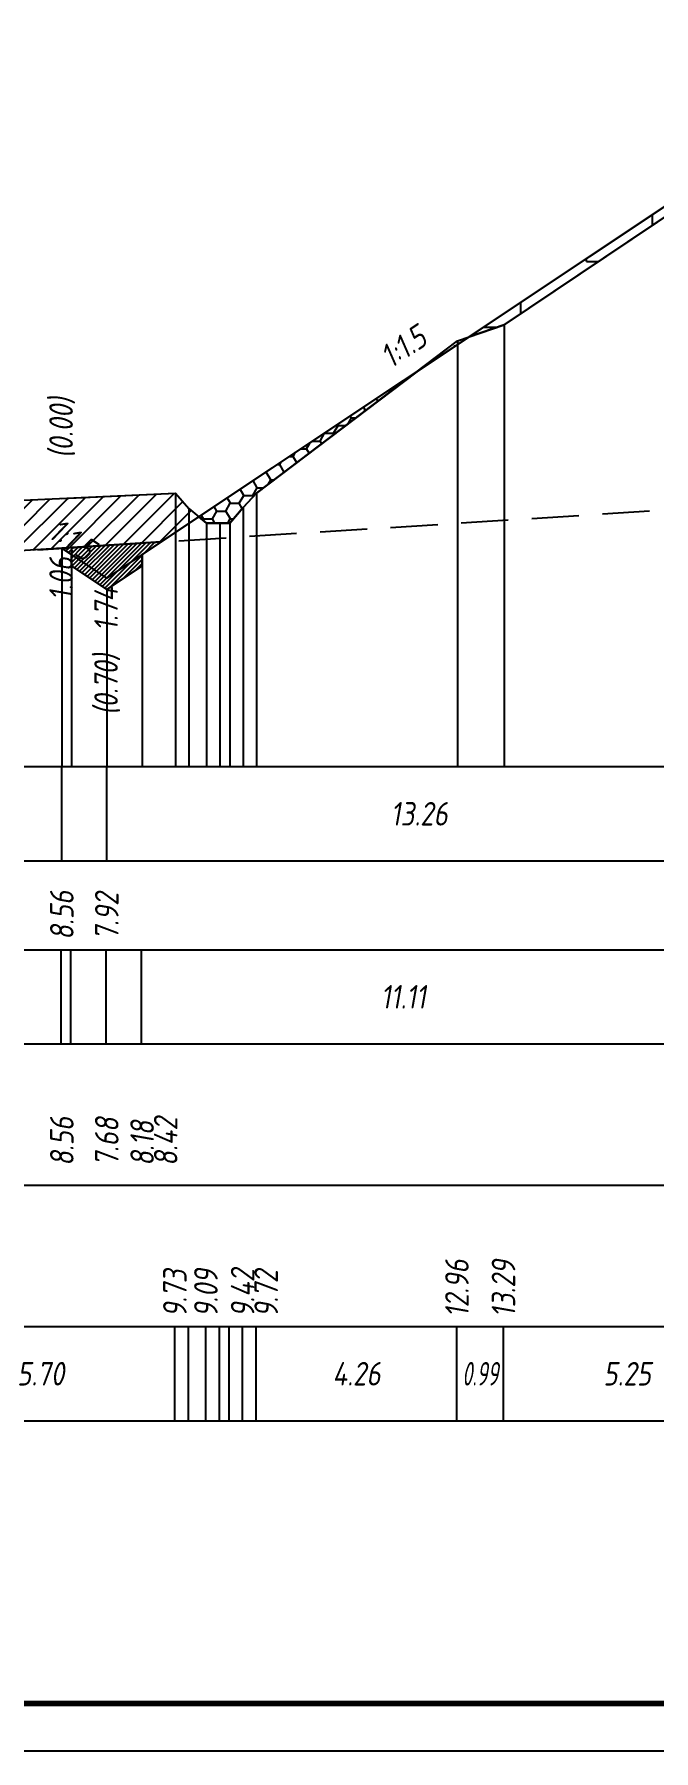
# Model space of a CAD drawing. Extents: x -717 to 1451, y -133302 to 233.
# Drawn here: x 102.1 to 167.8, y -104751.4 to -104569.3 of the extents above; entities that cross this region are included whole.
import ezdxf
from ezdxf.enums import TextEntityAlignment as Align

# ---------------------------------------------------------------- set-up
doc = ezdxf.new("R2010")
doc.units = 0
doc.linetypes.add('штриховая', pattern=[0.75, 0.5, -0.25])
for name, color, linetype in [('Интерполированный поперечник', 2, 'Continuous'), ('Код_510', 7, 'Continuous'), ('Код_514', 1, 'Continuous'), ('Код_516', 1, 'Continuous'), ('Контур_0', 7, 'Continuous'), ('Контур_508', 7, 'Continuous'), ('Контур_512', 7, 'Continuous'), ('Контур_513', 7, 'Continuous'), ('Контур_818', 7, 'Continuous'), ('Красный поперечник', 1, 'Continuous'), ('Объём_2650', 7, 'Continuous'), ('Объём_2661', 7, 'Continuous'), ('Объём_2663', 7, 'Continuous'), ('Объём_2666', 7, 'Continuous'), ('Рабочие отметки', 7, 'Continuous'), ('Рабочие отметки доп.', 7, 'Continuous'), ('Таблица', 7, 'Continuous'), ('Уклоны проезжей части', 7, 'Continuous'), ('Черный поперечник', 3, 'Continuous')]:
    doc.layers.add(name, color=color, linetype=linetype)
for name, color, linetype, true_color in [('Контур_2570', 7, 'Continuous', 0x80ff00), ('Контур_2583', 3, 'Continuous', 0x00ff00), ('Контур_2736', 4, 'Continuous', 0x00ffff), ('Контур_2737', 4, 'Continuous', 0x00ffff), ('Контур_2738', 4, 'Continuous', 0x00ffff), ('Контур_2739', 4, 'Continuous', 0x00ffff), ('Контур_2741', 4, 'Continuous', 0x00ffff), ('Контур_2742', 4, 'Continuous', 0x00ffff), ('Контур_2743', 4, 'Continuous', 0x00ffff), ('Контур_2744', 7, 'Continuous', 0xa4ffff), ('Контур_2745', 7, 'Continuous', 0xa4ffff), ('Контур_2747', 4, 'Continuous', 0x00ffff), ('Контур_2748', 4, 'Continuous', 0x00ffff), ('Контур_2749', 4, 'Continuous', 0x00ffff), ('Контур_2750', 4, 'Continuous', 0x00ffff), ('Контур_2751', 4, 'Continuous', 0x00ffff), ('Контур_2752', 4, 'Continuous', 0x00ffff), ('Контур_703', 4, 'Continuous', 0x00ffff), ('Контур_705', 4, 'Continuous', 0x00ffff), ('Контур_707', 4, 'Continuous', 0x00ffff), ('Контур_720', 131, 'Continuous', 0xaaffff), ('Объём_2583', 3, 'Continuous', 0x00ff00), ('Объём_2594', 3, 'Continuous', 0x00ff00), ('Объём_2600', 7, 'Continuous', 0x808000), ('Объём_2620', 2, 'Continuous', 0xffff00)]:
    doc.layers.add(name, color=color, linetype=linetype, true_color=true_color)
doc.styles.get("Standard").update_dxf_attribs({"font": 'txt', "height": 2.5})
doc.styles.add('М', font='romand.shx', dxfattribs={"width": 0.8, "oblique": 10, "height": 2.5})
doc.dimstyles.new('ISO-25', dxfattribs={"dimtxt": 2.5, "dimasz": 2.5, "dimexe": 1.25, "dimexo": 0.625, "dimtad": 1, "dimtxsty": 'Standard', "dimcen": 2.5, "dimadec": 0, "dimazin": 0, "dimtfac": 1, "dimtmove": 0, "dimatfit": 3, "dimfxl": 1, "dimarcsym": 0})
pattern_1 = [(0, (0, 0), (0, 6.985), [5.08, -1.905]), (90, (0, 0), (-6.985, 4e-16), [5.08, -1.905])]

# ---------------------------------------------------------------- blocks, each defined once
blk = doc.blocks.new('_Oblique')
at = {"color": 0, "linetype": 'ByBlock', "lineweight": -2}
blk.add_line((-0.5, -0.5), (0.5, 0.5), dxfattribs=at)
blk = doc.blocks.new('*D2123')
at = {"color": 0, "lineweight": -2, "transparency": 16777216}
for p, q in [((176.06, -104582.24), (176.06, -104557.39)), ((183.06, -104581.96), (183.06, -104557.39)), ((176.06, -104558.64), (165.66, -104558.64)), ((183.06, -104558.64), (176.06, -104558.64))]:
    blk.add_line(p, q, dxfattribs=at)
at = {"layer": 'Defpoints', "color": 0, "transparency": 16777216}
for p in [(183.06, -104558.64), (176.06, -104582.87), (183.06, -104582.59)]:
    blk.add_point(p, dxfattribs=at)
at = {"color": 0, "lineweight": -2, "transparency": 16777216, "rotation": 180}
blk.add_blockref('_Oblique', (176.06, -104558.64), dxfattribs=at)
at = {"color": 0, "lineweight": -2, "transparency": 16777216}
blk.add_blockref('_Oblique', (183.06, -104558.64), dxfattribs=at)
at = {"color": 0, "transparency": 16777216, "insert": (169.2, -104556.53), "char_height": 2.5, "width": 8.75, "attachment_point": 5, "style": 'М'}
blk.add_mtext('1,40', dxfattribs=at)
blk = doc.blocks.new('*D2128')
at = {"color": 0, "lineweight": -2, "transparency": 16777216}
for p, q in [((176.06, -104582.24), (176.06, -104553.39)), ((185.56, -104581.91), (185.56, -104553.39)), ((176.06, -104554.64), (166.27, -104554.64)), ((185.56, -104554.64), (176.06, -104554.64))]:
    blk.add_line(p, q, dxfattribs=at)
at = {"layer": 'Defpoints', "color": 0, "transparency": 16777216}
for p in [(185.56, -104554.64), (176.06, -104582.87), (185.56, -104582.54)]:
    blk.add_point(p, dxfattribs=at)
at = {"color": 0, "lineweight": -2, "transparency": 16777216, "rotation": 180}
blk.add_blockref('_Oblique', (176.06, -104554.64), dxfattribs=at)
at = {"color": 0, "lineweight": -2, "transparency": 16777216}
blk.add_blockref('_Oblique', (185.56, -104554.64), dxfattribs=at)
at = {"color": 0, "transparency": 16777216, "insert": (169.81, -104552.53), "char_height": 2.5, "width": 8.75, "attachment_point": 5, "style": 'М'}
blk.add_mtext('1,90', dxfattribs=at)

msp = doc.modelspace()

# ---------------------------------------------------------------- hatches: boundary and pattern name
at = {"transparency": 33554681}
h = msp.add_hatch(dxfattribs=at)
h.set_pattern_fill('ANGLE', color=256)
h.set_pattern_definition(pattern_1)
h.paths.add_polyline_path([(151.903, -104600.124), (148.197, -104601.381), (169.06, -104587.472), (170.821, -104587.42)])
h = msp.add_hatch(dxfattribs=at)
h.set_pattern_fill('ANGLE', color=256)
h.set_pattern_definition(pattern_1)
h.paths.add_polyline_path([(146.964, -104601.799), (148.197, -104601.381), (142.64, -104605.086)])
at = {"layer": 'Объём_2600'}
h = msp.add_hatch(dxfattribs=at)
h.set_pattern_fill('HONEY', color=5, scale=0.3)
h.paths.add_polyline_path([(121.777, -104621.159), (120.338, -104621.169), (119.536, -104620.488), (142.64, -104605.086), (125.661, -104617.99), (124.23, -104619.487), (122.814, -104621.147)])
h = msp.add_hatch(dxfattribs=at)
h.set_pattern_fill('ANSI31', color=6, scale=0.4)
h.paths.add_polyline_path([(119.536, -104620.488), (115.541, -104623.152), (80, -104625.408), (80, -104621.38), (83.741, -104620.443), (83.741, -104619.693), (85.338, -104619.502), (87.619, -104619.285), (88.57, -104619.295), (117.047, -104617.964), (118.486, -104619.598)])
at = {"layer": 'Объём_2620'}
h = msp.add_hatch(dxfattribs=at)
h.set_pattern_fill('ANSI31', color=2, scale=0.1)
h.paths.add_polyline_path([(115.541, -104623.152), (113.518, -104624.5), (113.518, -104625.702), (109.768, -104628.202), (106.018, -104625.702), (106.018, -104624.5), (105, -104623.821)])

# ---------------------------------------------------------------- linework, layer by layer
at = {"flags": 128}
msp.add_lwpolyline([(-30.054, -104751.421), (389.946, -104751.421), (389.946, -104454.421), (-30.054, -104454.421)], close=True, dxfattribs=at)
at = {"const_width": 0.6, "flags": 128}
msp.add_lwpolyline([(-10.054, -104746.421), (384.946, -104746.421), (384.946, -104459.421), (-10.054, -104459.421)], close=True, dxfattribs=at)
at = {"layer": 'Интерполированный поперечник', "linetype": 'штриховая', "ltscale": 10, "flags": 128}
msp.add_lwpolyline([(80, -104625.408), (335.165, -104609.206)], dxfattribs=at)
at = {"layer": 'Код_510'}
for p, q in [((116.993, -104716.421), (116.993, -104706.421)), ((118.432, -104716.421), (118.432, -104706.421)), ((120.284, -104716.421), (120.284, -104706.421)), ((121.722, -104716.421), (121.722, -104706.421)), ((122.76, -104716.421), (122.76, -104706.421)), ((124.176, -104716.421), (124.176, -104706.421)), ((125.606, -104716.421), (125.606, -104706.421)), ((146.91, -104716.421), (146.91, -104706.421)), ((151.848, -104716.421), (151.848, -104706.421))]:
    msp.add_line(p, q, dxfattribs=at)
at = {"layer": 'Код_514'}
for p, q in [((105, -104657), (105, -104647)), ((109.768, -104657), (109.768, -104647))]:
    msp.add_line(p, q, dxfattribs=at)
at = {"layer": 'Код_516'}
for p, q in [((104.946, -104676.421), (104.946, -104666.421)), ((105.964, -104676.421), (105.964, -104666.421)), ((105.964, -104676.421), (105.964, -104666.421)), ((109.714, -104676.421), (109.714, -104666.421)), ((113.464, -104676.421), (113.464, -104666.421)), ((113.464, -104676.421), (113.464, -104666.421))]:
    msp.add_line(p, q, dxfattribs=at)
at = {"layer": 'Контур_0', "flags": 128}
for points in [[(176.058, -104582.807), (115.541, -104623.152), (115.541, -104623.152), (115.541, -104623.152), (115.541, -104623.152), (115.541, -104623.152), (115.541, -104623.152), (115.541, -104623.152), (115.541, -104623.152), (115.541, -104623.152), (115.541, -104623.152), (115.541, -104623.152), (115.541, -104623.152), (115.541, -104623.152), (115.541, -104623.152), (109.768, -104627), (109.768, -104627), (105, -104623.821), (105, -104623.821), (105, -104623.821), (105, -104623.821), (105, -104623.821), (105, -104623.821), (105, -104623.821), (105, -104623.821), (105, -104623.821), (105, -104623.821), (105, -104623.821), (105, -104623.821), (105, -104623.821)], [(176.058, -104582.807), (115.541, -104623.152), (115.541, -104623.152), (115.541, -104623.152), (115.541, -104623.152), (115.541, -104623.152), (115.541, -104623.152), (115.541, -104623.152), (115.541, -104623.152), (115.541, -104623.152), (115.541, -104623.152), (115.541, -104623.152), (115.541, -104623.152), (115.541, -104623.152), (115.541, -104623.152), (109.768, -104627)]]:
    msp.add_lwpolyline(points, dxfattribs=at)
at = {"layer": 'Контур_2570', "flags": 128}
msp.add_lwpolyline([(88.57, -104619.295), (117.047, -104617.964), (118.486, -104619.598), (120.338, -104621.169), (121.777, -104621.159), (122.814, -104621.147), (124.23, -104619.487), (125.661, -104617.99), (146.964, -104601.799), (151.903, -104600.124), (178.148, -104582.499)], dxfattribs=at)
at = {"layer": 'Контур_2583', "flags": 128}
msp.add_lwpolyline([(109.768, -104628.202), (113.518, -104625.702), (113.518, -104624.5), (109.768, -104627), (106.018, -104624.5), (106.018, -104625.702), (109.768, -104628.202)], dxfattribs=at)
at = {"layer": 'Контур_2736', "flags": 128}
for points in [[(176.058, -104582.807), (115.541, -104623.152)], [(115.541, -104623.152), (109.768, -104627)]]:
    msp.add_lwpolyline(points, dxfattribs=at)
at = {"layer": 'Контур_2737', "flags": 128}
msp.add_lwpolyline([(115.541, -104623.152), (115.541, -104623.152)], dxfattribs=at)
at = {"layer": 'Контур_2738', "flags": 128}
msp.add_lwpolyline([(115.541, -104623.152), (115.541, -104623.152)], dxfattribs=at)
at = {"layer": 'Контур_2739', "flags": 128}
msp.add_lwpolyline([(115.541, -104623.152), (115.541, -104623.152)], dxfattribs=at)
at = {"layer": 'Контур_2741', "flags": 128}
msp.add_lwpolyline([(105, -104623.821), (105, -104623.821)], dxfattribs=at)
at = {"layer": 'Контур_2742', "flags": 128}
msp.add_lwpolyline([(105, -104623.821), (105, -104623.821)], dxfattribs=at)
at = {"layer": 'Контур_2743', "flags": 128}
msp.add_lwpolyline([(105, -104623.821), (105, -104623.821)], dxfattribs=at)
at = {"layer": 'Контур_2744', "flags": 128}
msp.add_lwpolyline([(105, -104623.821), (105, -104623.821)], dxfattribs=at)
msp.add_lwpolyline([(105, -104623.821), (105, -104623.821)], dxfattribs=at)
msp.add_lwpolyline([(105, -104623.821), (105, -104623.821)], dxfattribs=at)
msp.add_lwpolyline([(105, -104623.821), (105, -104623.821)], dxfattribs=at)
msp.add_lwpolyline([(105, -104623.821), (105, -104623.821)], dxfattribs=at)
msp.add_lwpolyline([(105, -104623.821), (105, -104623.821)], dxfattribs=at)
at = {"layer": 'Контур_2745', "flags": 128}
msp.add_lwpolyline([(115.541, -104623.152), (115.541, -104623.152)], dxfattribs=at)
msp.add_lwpolyline([(115.541, -104623.152), (115.541, -104623.152)], dxfattribs=at)
msp.add_lwpolyline([(115.541, -104623.152), (115.541, -104623.152)], dxfattribs=at)
msp.add_lwpolyline([(115.541, -104623.152), (115.541, -104623.152)], dxfattribs=at)
msp.add_lwpolyline([(115.541, -104623.152), (115.541, -104623.152)], dxfattribs=at)
msp.add_lwpolyline([(115.541, -104623.152), (115.541, -104623.152)], dxfattribs=at)
at = {"layer": 'Контур_2747', "flags": 128}
msp.add_lwpolyline([(115.541, -104623.152), (115.541, -104623.152)], dxfattribs=at)
at = {"layer": 'Контур_2748', "flags": 128}
msp.add_lwpolyline([(115.541, -104623.152), (115.541, -104623.152)], dxfattribs=at)
at = {"layer": 'Контур_2749', "flags": 128}
msp.add_lwpolyline([(115.541, -104623.152), (115.541, -104623.152)], dxfattribs=at)
at = {"layer": 'Контур_2750', "flags": 128}
msp.add_lwpolyline([(105, -104623.821), (105, -104623.821)], dxfattribs=at)
at = {"layer": 'Контур_2751', "flags": 128}
msp.add_lwpolyline([(105, -104623.821), (105, -104623.821)], dxfattribs=at)
at = {"layer": 'Контур_2752', "flags": 128}
msp.add_lwpolyline([(105, -104623.821), (105, -104623.821)], dxfattribs=at)
at = {"layer": 'Контур_508', "flags": 128}
msp.add_lwpolyline([(105, -104623.821), (106.018, -104624.5), (106.018, -104625.702), (109.768, -104628.202), (113.518, -104625.702), (113.518, -104624.5), (169.06, -104587.472), (230.596, -104585.626), (292.133, -104587.472), (325.641, -104609.811)], dxfattribs=at)
at = {"layer": 'Контур_512', "flags": 128}
msp.add_lwpolyline([(105, -104623.821), (106.018, -104624.5), (106.018, -104625.702), (109.768, -104628.202), (113.518, -104625.702), (113.518, -104624.5), (169.06, -104587.472), (230.596, -104585.626), (292.133, -104587.472), (325.641, -104609.811)], dxfattribs=at)
at = {"layer": 'Контур_513', "flags": 128}
msp.add_lwpolyline([(105, -104623.821), (106.018, -104624.5), (106.018, -104625.702), (109.768, -104628.202), (113.518, -104625.702), (113.518, -104624.5), (169.06, -104587.472), (230.596, -104585.626), (292.133, -104587.472), (325.641, -104609.811)], dxfattribs=at)
at = {"layer": 'Контур_703', "flags": 128}
msp.add_lwpolyline([(176.058, -104582.807), (115.541, -104623.152)], dxfattribs=at)
at = {"layer": 'Контур_705', "flags": 128}
msp.add_lwpolyline([(115.541, -104623.152), (115.541, -104623.152)], dxfattribs=at)
at = {"layer": 'Контур_707', "flags": 128}
msp.add_lwpolyline([(109.768, -104627), (105, -104623.821)], dxfattribs=at)
at = {"layer": 'Контур_720', "flags": 128}
msp.add_lwpolyline([(109.768, -104627), (109.768, -104627)], dxfattribs=at)
at = {"layer": 'Контур_818', "flags": 128}
msp.add_lwpolyline([(105, -104618.527), (117.047, -104617.964), (118.486, -104619.598), (120.338, -104621.169), (121.777, -104621.159), (122.814, -104621.147), (124.23, -104619.487), (125.661, -104617.99), (146.964, -104601.799), (151.903, -104600.124), (178.148, -104582.499)], dxfattribs=at)
at = {"layer": 'Красный поперечник'}
for p, q in [((109.768, -104627), (176.058, -104582.807)), ((105, -104623.821), (105, -104647)), ((105, -104623.821), (109.768, -104627)), ((106.018, -104624.5), (106.018, -104647)), ((113.518, -104624.5), (113.518, -104647)), ((106.018, -104625.702), (106.018, -104647)), ((113.518, -104625.702), (113.518, -104647)), ((109.768, -104628.202), (109.768, -104647))]:
    msp.add_line(p, q, dxfattribs=at)
at = {"layer": 'Объём_2583', "flags": 128}
msp.add_lwpolyline([(109.768, -104628.202), (113.518, -104625.702), (113.518, -104624.5), (109.768, -104627), (106.018, -104624.5), (106.018, -104625.702), (109.768, -104628.202)], dxfattribs=at)
at = {"layer": 'Объём_2594', "flags": 128}
msp.add_lwpolyline([(113.518, -104624.5), (109.768, -104627), (106.018, -104624.5)], dxfattribs=at)
at = {"layer": 'Объём_2600', "color": 5, "flags": 128}
for points in [[(151.903, -104600.124), (148.197, -104601.381), (169.06, -104587.472), (170.821, -104587.42), (151.903, -104600.124), (151.903, -104600.124)], [(121.777, -104621.159), (120.338, -104621.169), (119.536, -104620.488), (142.64, -104605.086), (125.661, -104617.99), (124.23, -104619.487), (122.814, -104621.147), (121.777, -104621.159), (121.777, -104621.159)]]:
    msp.add_lwpolyline(points, dxfattribs=at)
at = {"layer": 'Объём_2620', "flags": 128}
msp.add_lwpolyline([(115.541, -104623.152), (113.518, -104624.5), (113.518, -104625.702), (109.768, -104628.202), (106.018, -104625.702), (106.018, -104624.5), (105, -104623.821), (115.541, -104623.152), (115.541, -104623.152)], dxfattribs=at)
at = {"layer": 'Объём_2650', "color": 6, "flags": 128}
for points in [[(146.964, -104601.799), (148.197, -104601.381), (142.64, -104605.086), (146.964, -104601.799), (146.964, -104601.799)], [(119.536, -104620.488), (115.541, -104623.152), (80, -104625.408), (80, -104621.38), (83.741, -104620.443), (83.741, -104619.693), (85.338, -104619.502), (87.619, -104619.285), (88.57, -104619.295), (117.047, -104617.964), (118.486, -104619.598), (119.536, -104620.488), (119.536, -104620.488)]]:
    msp.add_lwpolyline(points, dxfattribs=at)
at = {"layer": 'Объём_2661', "flags": 128}
msp.add_lwpolyline([(176.058, -104582.807), (115.541, -104623.152)], dxfattribs=at)
at = {"layer": 'Объём_2663', "flags": 128}
msp.add_lwpolyline([(115.541, -104623.152), (109.768, -104627), (105, -104623.821)], dxfattribs=at)
at = {"layer": 'Объём_2666', "flags": 128}
msp.add_lwpolyline([(176.058, -104582.807), (115.541, -104623.152)], dxfattribs=at)
at = {"layer": 'Таблица'}
for p, q in [((80, -104647), (350.641, -104647)), ((80, -104657), (350.641, -104657)), ((80, -104666.421), (350.641, -104666.421)), ((79.946, -104676.421), (350.587, -104676.421)), ((79.946, -104691.421), (350.587, -104691.421)), ((79.946, -104706.421), (350.587, -104706.421)), ((79.946, -104716.421), (350.587, -104716.421))]:
    msp.add_line(p, q, dxfattribs=at)
at = {"layer": 'Черный поперечник', "color": 7}
for p, q in [((146.964, -104601.799), (146.964, -104647)), ((151.903, -104600.124), (151.903, -104647)), ((117.047, -104617.964), (117.047, -104647)), ((125.661, -104617.99), (125.661, -104647)), ((118.486, -104619.598), (118.486, -104647)), ((124.23, -104619.487), (124.23, -104647)), ((120.338, -104621.169), (120.338, -104647)), ((121.777, -104621.159), (121.777, -104647)), ((122.814, -104621.147), (122.814, -104647))]:
    msp.add_line(p, q, dxfattribs=at)
at = {"layer": 'Черный поперечник', "flags": 128}
msp.add_lwpolyline([(88.57, -104619.295), (117.047, -104617.964), (118.486, -104619.598), (120.338, -104621.169), (121.777, -104621.159), (122.814, -104621.147), (124.23, -104619.487), (125.661, -104617.99), (146.964, -104601.799), (151.903, -104600.124), (178.148, -104582.499)], dxfattribs=at)

# ---------------------------------------------------------------- texts
at = {"layer": 'Код_510', "style": 'М', "oblique": 10, "width": 0.8}
for s, p in [('9.73', (116.993, -104705.421)), ('9.09', (120.284, -104705.421)), ('9.42', (124.176, -104705.421)), ('9.72', (126.676, -104705.421)), ('12.96', (146.91, -104705.421)), ('13.29', (151.848, -104705.421))]:
    msp.add_text(s, height=2.5, rotation=90, dxfattribs=at).set_placement(p, align=Align.MIDDLE_LEFT)
at = {"layer": 'Код_510', "style": 'М', "oblique": 10}
for s, width, p in [('5.70', 0.8, (102.754, -104711.421)), ('4.26', 0.8, (136.258, -104711.421)), ('0.99', 0.6, (149.379, -104711.421)), ('5.25', 0.8, (164.971, -104711.421))]:
    msp.add_text(s, height=2.5, dxfattribs=dict(at, width=width)).set_placement(p, align=Align.MIDDLE_CENTER)
at = {"layer": 'Код_514', "style": 'М', "oblique": 10, "width": 0.8}
msp.add_text('13.26', height=2.5, dxfattribs=at).set_placement((142.913, -104652), align=Align.MIDDLE_CENTER)
for s, p in [('8.56', (105, -104665.382)), ('7.92', (109.768, -104665.382))]:
    msp.add_text(s, height=2.5, rotation=90, dxfattribs=at).set_placement(p, align=Align.MIDDLE_LEFT)
at = {"layer": 'Код_516', "style": 'М', "oblique": 10, "width": 0.8}
msp.add_text('11.11', height=2.5, dxfattribs=at).set_placement((141.235, -104671.421), align=Align.MIDDLE_CENTER)
for s, p in [('8.56', (105, -104689.371)), ('7.68', (109.768, -104689.371)), ('8.18', (113.518, -104689.371)), ('8.42', (116.018, -104689.371))]:
    msp.add_text(s, height=2.5, rotation=90, dxfattribs=at).set_placement(p, align=Align.MIDDLE_LEFT)
at = {"layer": 'Рабочие отметки', "color": 1, "style": 'М', "oblique": 10, "width": 0.8}
for s, p in [('1.06', (104.922, -104624.752)), ('1.74', (109.69, -104627.931))]:
    msp.add_text(s, height=2.5, rotation=90, dxfattribs=at).set_placement(p, align=Align.MIDDLE_RIGHT)
at = {"layer": 'Рабочие отметки доп.', "color": 1, "style": 'М', "oblique": 10, "width": 0.8}
msp.add_text('(0.00)', height=2.5, rotation=90, dxfattribs=at).set_placement((104.922, -104614.252), align=Align.MIDDLE_LEFT)
msp.add_text('(0.70)', height=2.5, rotation=90, dxfattribs=at).set_placement((109.69, -104635.031), align=Align.MIDDLE_RIGHT)
at = {"layer": 'Уклоны проезжей части', "color": 1, "style": 'М', "oblique": 10, "width": 0.8}
for rotation, p in [(33.69007, (142.358, -104604.071)), (326.30994, (105.019, -104624.578))]:
    msp.add_text('1:1.5', height=2.5, rotation=rotation, dxfattribs=at).set_placement(p, align=Align.BOTTOM_CENTER)

# ---------------------------------------------------------------- dimensions: what is measured, and where the dimension line sits
at = {"color": 5}
for base, p2, picture, middle in [((185.558, -104554.639), (185.558, -104582.54), '*D2128', (169.812, -104554.639)), ((183.058, -104558.639), (183.058, -104582.59), '*D2123', (169.203, -104558.639))]:
    dim = msp.add_linear_dim(base=base, p1=(176.058, -104582.87), p2=p2, angle=180, dimstyle='ISO-25', override={"dimasz": 1, "dimlfac": 0.2, "dimzin": 0, "dimtxsty": 'М', "dimblk1": 'Oblique', "dimblk2": 'Oblique', "dimsah": 1}, dxfattribs=at)
    dim.commit()
    dim.dimension.update_dxf_attribs({"geometry": picture, "text_midpoint": middle, "dimtype": 160})

doc.saveas('drawing.dxf')
